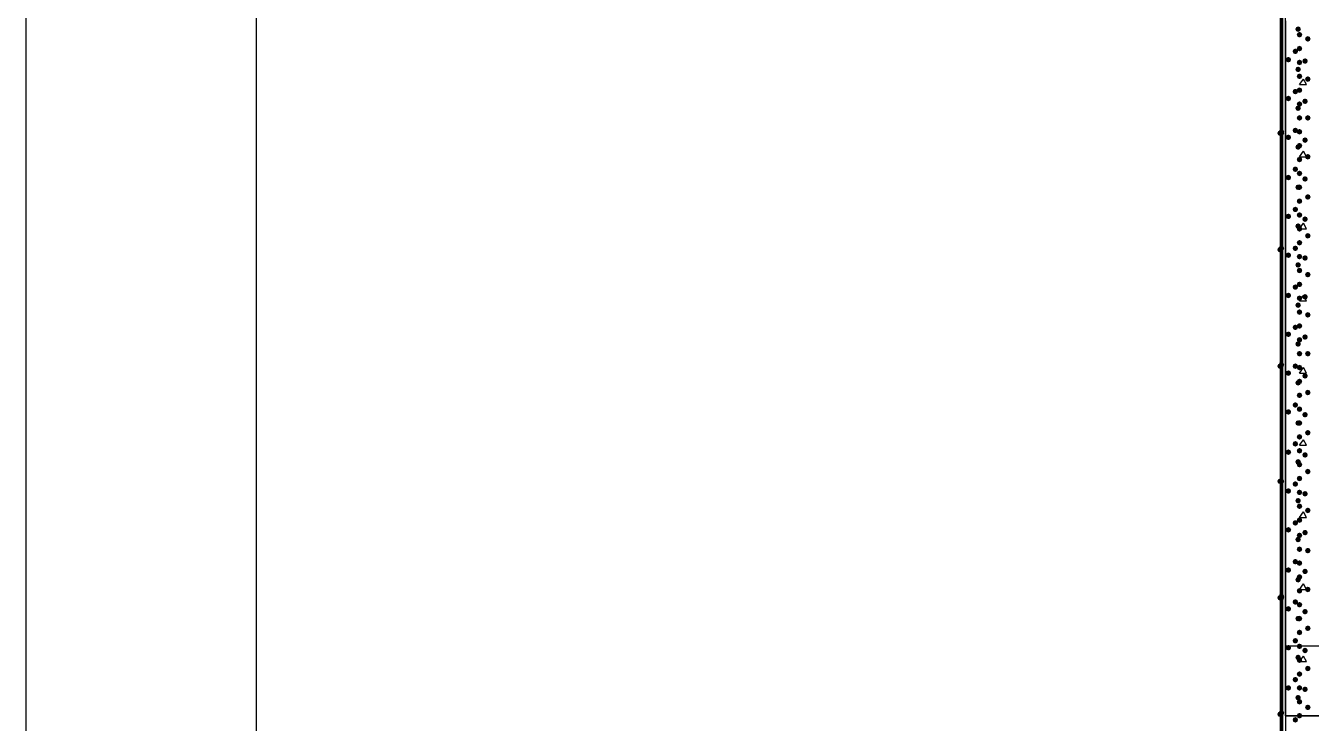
# Model space of a CAD drawing. Header units: millimetres. Extents: x 0 to 420, y 0 to 297.
# Drawn here: x 0.21 to 39.43, y 126.68 to 147.98 of the extents above; entities that cross this region are included whole.
import ezdxf

# ---------------------------------------------------------------- set-up
doc = ezdxf.new("R2010")
doc.units = ezdxf.units.MM
doc.layers.get('0').update_dxf_attribs({"linetype": 'CONTINUOUS'})

msp = doc.modelspace()

# ---------------------------------------------------------------- hatches: boundary and pattern name
at = {"true_color": 0x000007}
h = msp.add_hatch(color=0, dxfattribs=at)
h.paths.add_polyline_path([(38.565667, 228.049667), (38.523333, 228.049667), (38.565667, 84.455)], flags=0)
h.paths.add_polyline_path([(38.523333, 228.049667), (38.565667, 84.455), (38.523333, 84.455)], flags=0)
at = {"true_color": 0x000008}
for points in [[(39.116, 147.870333), (39.091129, 147.810537), (39.031333, 147.785667), (38.971537, 147.810537), (38.946667, 147.870333), (38.971537, 147.930129), (39.031333, 147.955), (39.091129, 147.930129)], [(39.158333, 147.701), (39.133463, 147.641204), (39.073667, 147.616333), (39.013871, 147.641204), (38.989, 147.701), (39.013871, 147.760796), (39.073667, 147.785667), (39.133462, 147.760796)], [(39.412333, 147.574), (39.387463, 147.514204), (39.327667, 147.489333), (39.267871, 147.514204), (39.243, 147.574), (39.267871, 147.633796), (39.327667, 147.658667), (39.387462, 147.633796)], [(39.031333, 147.193), (39.006462, 147.133204), (38.946667, 147.108333), (38.886871, 147.133204), (38.862, 147.193), (38.886871, 147.252796), (38.946667, 147.277667), (39.006462, 147.252796)], [(39.158333, 147.277667), (39.133463, 147.217871), (39.073667, 147.193), (39.013871, 147.217871), (38.989, 147.277667), (39.013871, 147.337462), (39.073667, 147.362333), (39.133462, 147.337463)], [(38.819667, 146.939), (38.794796, 146.879204), (38.735, 146.854333), (38.675204, 146.879204), (38.650333, 146.939), (38.675204, 146.998796), (38.735, 147.023667), (38.794796, 146.998796)], [(39.116, 146.642667), (39.091129, 146.582871), (39.031333, 146.558), (38.971537, 146.582871), (38.946667, 146.642667), (38.971537, 146.702462), (39.031333, 146.727333), (39.091129, 146.702463)], [(39.158333, 146.854333), (39.133463, 146.794537), (39.073667, 146.769667), (39.013871, 146.794537), (38.989, 146.854333), (39.013871, 146.914129), (39.073667, 146.939), (39.133462, 146.914129)], [(39.327667, 146.896667), (39.302796, 146.836871), (39.243, 146.812), (39.183204, 146.836871), (39.158333, 146.896667), (39.183204, 146.956462), (39.243, 146.981333), (39.302796, 146.956463)], [(39.158333, 146.431), (39.133463, 146.371204), (39.073667, 146.346333), (39.013871, 146.371204), (38.989, 146.431), (39.013871, 146.490796), (39.073667, 146.515667), (39.133462, 146.490796)], [(39.412333, 146.346333), (39.387463, 146.286537), (39.327667, 146.261667), (39.267871, 146.286537), (39.243, 146.346333), (39.267871, 146.406129), (39.327667, 146.431), (39.387462, 146.406129)], [(39.031333, 145.965333), (39.006462, 145.905537), (38.946667, 145.880667), (38.886871, 145.905537), (38.862, 145.965333), (38.886871, 146.025129), (38.946667, 146.05), (39.006462, 146.025129)], [(39.158333, 146.007667), (39.133463, 145.947871), (39.073667, 145.923), (39.013871, 145.947871), (38.989, 146.007667), (39.013871, 146.067462), (39.073667, 146.092333), (39.133462, 146.067463)], [(38.819667, 145.753667), (38.794796, 145.693871), (38.735, 145.669), (38.675204, 145.693871), (38.650333, 145.753667), (38.675204, 145.813462), (38.735, 145.838333), (38.794796, 145.813463)], [(39.116, 145.457333), (39.091129, 145.397537), (39.031333, 145.372667), (38.971537, 145.397537), (38.946667, 145.457333), (38.971537, 145.517129), (39.031333, 145.542), (39.091129, 145.517129)], [(39.158333, 145.584333), (39.133463, 145.524537), (39.073667, 145.499667), (39.013871, 145.524537), (38.989, 145.584333), (39.013871, 145.644129), (39.073667, 145.669), (39.133462, 145.644129)], [(39.327667, 145.669), (39.302796, 145.609204), (39.243, 145.584333), (39.183204, 145.609204), (39.158333, 145.669), (39.183204, 145.728796), (39.243, 145.753667), (39.302796, 145.728796)], [(39.158333, 145.161), (39.133463, 145.101204), (39.073667, 145.076333), (39.013871, 145.101204), (38.989, 145.161), (39.013871, 145.220796), (39.073667, 145.245667), (39.133462, 145.220796)], [(39.412333, 145.161), (39.387463, 145.101204), (39.327667, 145.076333), (39.267871, 145.101204), (39.243, 145.161), (39.267871, 145.220796), (39.327667, 145.245667), (39.387462, 145.220796)], [(39.031333, 144.78), (39.006462, 144.720204), (38.946667, 144.695333), (38.886871, 144.720204), (38.862, 144.78), (38.886871, 144.839796), (38.946667, 144.864667), (39.006462, 144.839796)], [(39.158333, 144.737667), (39.133463, 144.677871), (39.073667, 144.653), (39.013871, 144.677871), (38.989, 144.737667), (39.013871, 144.797462), (39.073667, 144.822333), (39.133462, 144.797463)], [(38.819667, 144.568333), (38.794796, 144.508537), (38.735, 144.483667), (38.675204, 144.508537), (38.650333, 144.568333), (38.675204, 144.628129), (38.735, 144.653), (38.794796, 144.628129)], [(39.116, 144.272), (39.091129, 144.212204), (39.031333, 144.187333), (38.971537, 144.212204), (38.946667, 144.272), (38.971537, 144.331796), (39.031333, 144.356667), (39.091129, 144.331796)], [(39.158333, 144.314333), (39.133463, 144.254537), (39.073667, 144.229667), (39.013871, 144.254537), (38.989, 144.314333), (39.013871, 144.374129), (39.073667, 144.399), (39.133462, 144.374129)], [(39.327667, 144.483667), (39.302796, 144.423871), (39.243, 144.399), (39.183204, 144.423871), (39.158333, 144.483667), (39.183204, 144.543462), (39.243, 144.568333), (39.302796, 144.543463)], [(39.158333, 143.891), (39.133463, 143.831204), (39.073667, 143.806333), (39.013871, 143.831204), (38.989, 143.891), (39.013871, 143.950796), (39.073667, 143.975667), (39.133462, 143.950796)], [(39.412333, 143.975667), (39.387463, 143.915871), (39.327667, 143.891), (39.267871, 143.915871), (39.243, 143.975667), (39.267871, 144.035462), (39.327667, 144.060333), (39.387462, 144.035463)], [(39.031333, 143.594667), (39.006462, 143.534871), (38.946667, 143.51), (38.886871, 143.534871), (38.862, 143.594667), (38.886871, 143.654462), (38.946667, 143.679333), (39.006462, 143.654463)], [(39.158333, 143.467667), (39.133463, 143.407871), (39.073667, 143.383), (39.013871, 143.407871), (38.989, 143.467667), (39.013871, 143.527462), (39.073667, 143.552333), (39.133462, 143.527463)], [(38.819667, 143.340667), (38.794796, 143.280871), (38.735, 143.256), (38.675204, 143.280871), (38.650333, 143.340667), (38.675204, 143.400462), (38.735, 143.425333), (38.794796, 143.400463)], [(39.327667, 143.298333), (39.302796, 143.238537), (39.243, 143.213667), (39.183204, 143.238537), (39.158333, 143.298333), (39.183204, 143.358129), (39.243, 143.383), (39.302796, 143.358129)], [(39.116, 143.044333), (39.091129, 142.984537), (39.031333, 142.959667), (38.971537, 142.984537), (38.946667, 143.044333), (38.971537, 143.104129), (39.031333, 143.129), (39.091129, 143.104129)], [(39.158333, 143.044333), (39.133463, 142.984537), (39.073667, 142.959667), (39.013871, 142.984537), (38.989, 143.044333), (39.013871, 143.104129), (39.073667, 143.129), (39.133462, 143.104129)], [(39.412333, 142.748), (39.387463, 142.688204), (39.327667, 142.663333), (39.267871, 142.688204), (39.243, 142.748), (39.267871, 142.807796), (39.327667, 142.832667), (39.387462, 142.807796)], [(39.031333, 142.367), (39.006462, 142.307204), (38.946667, 142.282333), (38.886871, 142.307204), (38.862, 142.367), (38.886871, 142.426796), (38.946667, 142.451667), (39.006462, 142.426796)], [(39.158333, 142.621), (39.133463, 142.561204), (39.073667, 142.536333), (39.013871, 142.561204), (38.989, 142.621), (39.013871, 142.680796), (39.073667, 142.705667), (39.133462, 142.680796)], [(38.819667, 142.155333), (38.794796, 142.095537), (38.735, 142.070667), (38.675204, 142.095537), (38.650333, 142.155333), (38.675204, 142.215129), (38.735, 142.24), (38.794796, 142.215129)], [(39.158333, 142.197667), (39.133463, 142.137871), (39.073667, 142.113), (39.013871, 142.137871), (38.989, 142.197667), (39.013871, 142.257462), (39.073667, 142.282333), (39.133462, 142.257463)], [(39.327667, 142.070667), (39.302796, 142.010871), (39.243, 141.986), (39.183204, 142.010871), (39.158333, 142.070667), (39.183204, 142.130462), (39.243, 142.155333), (39.302796, 142.130463)], [(39.116, 141.859), (39.091129, 141.799204), (39.031333, 141.774333), (38.971537, 141.799204), (38.946667, 141.859), (38.971537, 141.918796), (39.031333, 141.943667), (39.091129, 141.918796)], [(39.158333, 141.774333), (39.133463, 141.714537), (39.073667, 141.689667), (39.013871, 141.714537), (38.989, 141.774333), (39.013871, 141.834129), (39.073667, 141.859), (39.133462, 141.834129)], [(39.412333, 141.562667), (39.387463, 141.502871), (39.327667, 141.478), (39.267871, 141.502871), (39.243, 141.562667), (39.267871, 141.622462), (39.327667, 141.647333), (39.387462, 141.622463)], [(39.031333, 141.181667), (39.006462, 141.121871), (38.946667, 141.097), (38.886871, 141.121871), (38.862, 141.181667), (38.886871, 141.241462), (38.946667, 141.266333), (39.006462, 141.241463)], [(39.158333, 141.351), (39.133463, 141.291204), (39.073667, 141.266333), (39.013871, 141.291204), (38.989, 141.351), (39.013871, 141.410796), (39.073667, 141.435667), (39.133462, 141.410796)], [(38.819667, 140.97), (38.794796, 140.910204), (38.735, 140.885333), (38.675204, 140.910204), (38.650333, 140.97), (38.675204, 141.029796), (38.735, 141.054667), (38.794796, 141.029796)], [(39.158333, 140.927667), (39.133463, 140.867871), (39.073667, 140.843), (39.013871, 140.867871), (38.989, 140.927667), (39.013871, 140.987462), (39.073667, 141.012333), (39.133462, 140.987463)], [(39.327667, 140.885333), (39.302796, 140.825537), (39.243, 140.800667), (39.183204, 140.825537), (39.158333, 140.885333), (39.183204, 140.945129), (39.243, 140.97), (39.302796, 140.945129)], [(39.116, 140.673667), (39.091129, 140.613871), (39.031333, 140.589), (38.971537, 140.613871), (38.946667, 140.673667), (38.971537, 140.733462), (39.031333, 140.758333), (39.091129, 140.733463)], [(39.158333, 140.504333), (39.133463, 140.444537), (39.073667, 140.419667), (39.013871, 140.444537), (38.989, 140.504333), (39.013871, 140.564129), (39.073667, 140.589), (39.133462, 140.564129)], [(39.412333, 140.377333), (39.387463, 140.317537), (39.327667, 140.292667), (39.267871, 140.317537), (39.243, 140.377333), (39.267871, 140.437129), (39.327667, 140.462), (39.387462, 140.437129)], [(39.031333, 139.996333), (39.006462, 139.936537), (38.946667, 139.911667), (38.886871, 139.936537), (38.862, 139.996333), (38.886871, 140.056129), (38.946667, 140.081), (39.006462, 140.056129)], [(39.158333, 140.081), (39.133463, 140.021204), (39.073667, 139.996333), (39.013871, 140.021204), (38.989, 140.081), (39.013871, 140.140796), (39.073667, 140.165667), (39.133462, 140.140796)], [(38.819667, 139.742333), (38.794796, 139.682537), (38.735, 139.657667), (38.675204, 139.682537), (38.650333, 139.742333), (38.675204, 139.802129), (38.735, 139.827), (38.794796, 139.802129)], [(39.158333, 139.657667), (39.133463, 139.597871), (39.073667, 139.573), (39.013871, 139.597871), (38.989, 139.657667), (39.013871, 139.717462), (39.073667, 139.742333), (39.133462, 139.717463)], [(39.327667, 139.7), (39.302796, 139.640204), (39.243, 139.615333), (39.183204, 139.640204), (39.158333, 139.7), (39.183204, 139.759796), (39.243, 139.784667), (39.302796, 139.759796)], [(39.116, 139.446), (39.091129, 139.386204), (39.031333, 139.361333), (38.971537, 139.386204), (38.946667, 139.446), (38.971537, 139.505796), (39.031333, 139.530667), (39.091129, 139.505796)], [(39.158333, 139.234333), (39.133463, 139.174537), (39.073667, 139.149667), (39.013871, 139.174537), (38.989, 139.234333), (39.013871, 139.294129), (39.073667, 139.319), (39.133462, 139.294129)], [(39.031333, 138.768667), (39.006462, 138.708871), (38.946667, 138.684), (38.886871, 138.708871), (38.862, 138.768667), (38.886871, 138.828462), (38.946667, 138.853333), (39.006462, 138.828463)], [(39.158333, 138.811), (39.133463, 138.751204), (39.073667, 138.726333), (39.013871, 138.751204), (38.989, 138.811), (39.013871, 138.870796), (39.073667, 138.895667), (39.133462, 138.870796)], [(39.412333, 139.149667), (39.387463, 139.089871), (39.327667, 139.065), (39.267871, 139.089871), (39.243, 139.149667), (39.267871, 139.209462), (39.327667, 139.234333), (39.387462, 139.209463)], [(38.819667, 138.557), (38.794796, 138.497204), (38.735, 138.472333), (38.675204, 138.497204), (38.650333, 138.557), (38.675204, 138.616796), (38.735, 138.641667), (38.794796, 138.616796)], [(39.158333, 138.387667), (39.133463, 138.327871), (39.073667, 138.303), (39.013871, 138.327871), (38.989, 138.387667), (39.013871, 138.447462), (39.073667, 138.472333), (39.133462, 138.447463)], [(39.327667, 138.472333), (39.302796, 138.412537), (39.243, 138.387667), (39.183204, 138.412537), (39.158333, 138.472333), (39.183204, 138.532129), (39.243, 138.557), (39.302796, 138.532129)], [(39.116, 138.260667), (39.091129, 138.200871), (39.031333, 138.176), (38.971537, 138.200871), (38.946667, 138.260667), (38.971537, 138.320462), (39.031333, 138.345333), (39.091129, 138.320463)], [(39.158333, 137.964333), (39.133463, 137.904537), (39.073667, 137.879667), (39.013871, 137.904537), (38.989, 137.964333), (39.013871, 138.024129), (39.073667, 138.049), (39.133462, 138.024129)], [(39.412333, 137.964333), (39.387463, 137.904537), (39.327667, 137.879667), (39.267871, 137.904537), (39.243, 137.964333), (39.267871, 138.024129), (39.327667, 138.049), (39.387462, 138.024129)], [(38.819667, 137.371667), (38.794796, 137.311871), (38.735, 137.287), (38.675204, 137.311871), (38.650333, 137.371667), (38.675204, 137.431462), (38.735, 137.456333), (38.794796, 137.431463)], [(39.031333, 137.583333), (39.006462, 137.523537), (38.946667, 137.498667), (38.886871, 137.523537), (38.862, 137.583333), (38.886871, 137.643129), (38.946667, 137.668), (39.006462, 137.643129)], [(39.158333, 137.541), (39.133463, 137.481204), (39.073667, 137.456333), (39.013871, 137.481204), (38.989, 137.541), (39.013871, 137.600796), (39.073667, 137.625667), (39.133462, 137.600796)], [(39.327667, 137.287), (39.302796, 137.227204), (39.243, 137.202333), (39.183204, 137.227204), (39.158333, 137.287), (39.183204, 137.346796), (39.243, 137.371667), (39.302796, 137.346796)], [(39.116, 137.075333), (39.091129, 137.015537), (39.031333, 136.990667), (38.971537, 137.015537), (38.946667, 137.075333), (38.971537, 137.135129), (39.031333, 137.16), (39.091129, 137.135129)], [(39.158333, 137.117667), (39.133463, 137.057871), (39.073667, 137.033), (39.013871, 137.057871), (38.989, 137.117667), (39.013871, 137.177462), (39.073667, 137.202333), (39.133462, 137.177463)], [(39.158333, 136.694333), (39.133463, 136.634537), (39.073667, 136.609667), (39.013871, 136.634537), (38.989, 136.694333), (39.013871, 136.754129), (39.073667, 136.779), (39.133462, 136.754129)], [(39.412333, 136.779), (39.387463, 136.719204), (39.327667, 136.694333), (39.267871, 136.719204), (39.243, 136.779), (39.267871, 136.838796), (39.327667, 136.863667), (39.387462, 136.838796)], [(38.819667, 136.186333), (38.794796, 136.126537), (38.735, 136.101667), (38.675204, 136.126537), (38.650333, 136.186333), (38.675204, 136.246129), (38.735, 136.271), (38.794796, 136.246129)], [(39.031333, 136.398), (39.006462, 136.338204), (38.946667, 136.313333), (38.886871, 136.338204), (38.862, 136.398), (38.886871, 136.457796), (38.946667, 136.482667), (39.006462, 136.457796)], [(39.158333, 136.271), (39.133463, 136.211204), (39.073667, 136.186333), (39.013871, 136.211204), (38.989, 136.271), (39.013871, 136.330796), (39.073667, 136.355667), (39.133462, 136.330796)], [(39.327667, 136.101667), (39.302796, 136.041871), (39.243, 136.017), (39.183204, 136.041871), (39.158333, 136.101667), (39.183204, 136.161462), (39.243, 136.186333), (39.302796, 136.161463)], [(39.116, 135.847667), (39.091129, 135.787871), (39.031333, 135.763), (38.971537, 135.787871), (38.946667, 135.847667), (38.971537, 135.907462), (39.031333, 135.932333), (39.091129, 135.907463)], [(39.158333, 135.847667), (39.133463, 135.787871), (39.073667, 135.763), (39.013871, 135.787871), (38.989, 135.847667), (39.013871, 135.907462), (39.073667, 135.932333), (39.133462, 135.907463)], [(39.158333, 135.424333), (39.133463, 135.364537), (39.073667, 135.339667), (39.013871, 135.364537), (38.989, 135.424333), (39.013871, 135.484129), (39.073667, 135.509), (39.133462, 135.484129)], [(39.412333, 135.551333), (39.387463, 135.491537), (39.327667, 135.466667), (39.267871, 135.491537), (39.243, 135.551333), (39.267871, 135.611129), (39.327667, 135.636), (39.387462, 135.611129)], [(38.819667, 134.958667), (38.794796, 134.898871), (38.735, 134.874), (38.675204, 134.898871), (38.650333, 134.958667), (38.675204, 135.018462), (38.735, 135.043333), (38.794796, 135.018463)], [(39.031333, 135.212667), (39.006462, 135.152871), (38.946667, 135.128), (38.886871, 135.152871), (38.862, 135.212667), (38.886871, 135.272462), (38.946667, 135.297333), (39.006462, 135.272463)], [(39.158333, 135.001), (39.133463, 134.941204), (39.073667, 134.916333), (39.013871, 134.941204), (38.989, 135.001), (39.013871, 135.060796), (39.073667, 135.085667), (39.133462, 135.060796)], [(39.327667, 134.874), (39.302796, 134.814204), (39.243, 134.789333), (39.183204, 134.814204), (39.158333, 134.874), (39.183204, 134.933796), (39.243, 134.958667), (39.302796, 134.933796)], [(39.116, 134.662333), (39.091129, 134.602537), (39.031333, 134.577667), (38.971537, 134.602537), (38.946667, 134.662333), (38.971537, 134.722129), (39.031333, 134.747), (39.091129, 134.722129)], [(39.158333, 134.577667), (39.133463, 134.517871), (39.073667, 134.493), (39.013871, 134.517871), (38.989, 134.577667), (39.013871, 134.637462), (39.073667, 134.662333), (39.133462, 134.637463)], [(39.158333, 134.154333), (39.133463, 134.094537), (39.073667, 134.069667), (39.013871, 134.094537), (38.989, 134.154333), (39.013871, 134.214129), (39.073667, 134.239), (39.133462, 134.214129)], [(39.412333, 134.366), (39.387463, 134.306204), (39.327667, 134.281333), (39.267871, 134.306204), (39.243, 134.366), (39.267871, 134.425796), (39.327667, 134.450667), (39.387462, 134.425796)], [(38.819667, 133.773333), (38.794796, 133.713538), (38.735, 133.688667), (38.675204, 133.713538), (38.650333, 133.773333), (38.675204, 133.833129), (38.735, 133.858), (38.794796, 133.833129)], [(39.031333, 133.985), (39.006462, 133.925204), (38.946667, 133.900333), (38.886871, 133.925204), (38.862, 133.985), (38.886871, 134.044796), (38.946667, 134.069667), (39.006462, 134.044796)], [(39.158333, 133.731), (39.133463, 133.671204), (39.073667, 133.646333), (39.013871, 133.671204), (38.989, 133.731), (39.013871, 133.790796), (39.073667, 133.815667), (39.133462, 133.790796)], [(39.327667, 133.688667), (39.302796, 133.628871), (39.243, 133.604), (39.183204, 133.628871), (39.158333, 133.688667), (39.183204, 133.748462), (39.243, 133.773333), (39.302796, 133.748463)], [(39.116, 133.477), (39.091129, 133.417204), (39.031333, 133.392333), (38.971537, 133.417204), (38.946667, 133.477), (38.971537, 133.536796), (39.031333, 133.561667), (39.091129, 133.536796)], [(39.158333, 133.307667), (39.133463, 133.247871), (39.073667, 133.223), (39.013871, 133.247871), (38.989, 133.307667), (39.013871, 133.367462), (39.073667, 133.392333), (39.133462, 133.367463)], [(39.158333, 132.884333), (39.133463, 132.824537), (39.073667, 132.799667), (39.013871, 132.824537), (38.989, 132.884333), (39.013871, 132.944129), (39.073667, 132.969), (39.133462, 132.944129)], [(39.412333, 133.180667), (39.387463, 133.120871), (39.327667, 133.096), (39.267871, 133.120871), (39.243, 133.180667), (39.267871, 133.240462), (39.327667, 133.265333), (39.387462, 133.240463)], [(38.819667, 132.588), (38.794796, 132.528204), (38.735, 132.503333), (38.675204, 132.528204), (38.650333, 132.588), (38.675204, 132.647796), (38.735, 132.672667), (38.794796, 132.647796)], [(39.031333, 132.799667), (39.006462, 132.739871), (38.946667, 132.715), (38.886871, 132.739871), (38.862, 132.799667), (38.886871, 132.859462), (38.946667, 132.884333), (39.006462, 132.859463)], [(39.327667, 132.503333), (39.302796, 132.443537), (39.243, 132.418667), (39.183204, 132.443537), (39.158333, 132.503333), (39.183204, 132.563129), (39.243, 132.588), (39.302796, 132.563129)], [(39.116, 132.291667), (39.091129, 132.231871), (39.031333, 132.207), (38.971537, 132.231871), (38.946667, 132.291667), (38.971537, 132.351462), (39.031333, 132.376333), (39.091129, 132.351463)], [(39.158333, 132.418667), (39.133463, 132.358871), (39.073667, 132.334), (39.013871, 132.358871), (38.989, 132.418667), (39.013871, 132.478462), (39.073667, 132.503333), (39.133462, 132.478463)], [(39.158333, 131.995333), (39.133463, 131.935538), (39.073667, 131.910667), (39.013871, 131.935538), (38.989, 131.995333), (39.013871, 132.055129), (39.073667, 132.08), (39.133462, 132.055129)], [(39.412333, 131.953), (39.387463, 131.893204), (39.327667, 131.868333), (39.267871, 131.893204), (39.243, 131.953), (39.267871, 132.012796), (39.327667, 132.037667), (39.387462, 132.012796)], [(38.819667, 131.360333), (38.794796, 131.300538), (38.735, 131.275667), (38.675204, 131.300538), (38.650333, 131.360333), (38.675204, 131.420129), (38.735, 131.445), (38.794796, 131.420129)], [(39.031333, 131.614333), (39.006462, 131.554537), (38.946667, 131.529667), (38.886871, 131.554537), (38.862, 131.614333), (38.886871, 131.674129), (38.946667, 131.699), (39.006462, 131.674129)], [(39.158333, 131.572), (39.133463, 131.512204), (39.073667, 131.487333), (39.013871, 131.512204), (38.989, 131.572), (39.013871, 131.631796), (39.073667, 131.656667), (39.133462, 131.631796)], [(39.327667, 131.318), (39.302796, 131.258204), (39.243, 131.233333), (39.183204, 131.258204), (39.158333, 131.318), (39.183204, 131.377796), (39.243, 131.402667), (39.302796, 131.377796)], [(39.116, 131.064), (39.091129, 131.004204), (39.031333, 130.979333), (38.971537, 131.004204), (38.946667, 131.064), (38.971537, 131.123796), (39.031333, 131.148667), (39.091129, 131.123796)], [(39.158333, 131.148667), (39.133463, 131.088871), (39.073667, 131.064), (39.013871, 131.088871), (38.989, 131.148667), (39.013871, 131.208462), (39.073667, 131.233333), (39.133462, 131.208463)], [(39.158333, 130.725333), (39.133463, 130.665538), (39.073667, 130.640667), (39.013871, 130.665538), (38.989, 130.725333), (39.013871, 130.785129), (39.073667, 130.81), (39.133462, 130.785129)], [(39.412333, 130.767667), (39.387463, 130.707871), (39.327667, 130.683), (39.267871, 130.707871), (39.243, 130.767667), (39.267871, 130.827462), (39.327667, 130.852333), (39.387462, 130.827463)], [(38.819667, 130.175), (38.794796, 130.115204), (38.735, 130.090333), (38.675204, 130.115204), (38.650333, 130.175), (38.675204, 130.234796), (38.735, 130.259667), (38.794796, 130.234796)], [(39.031333, 130.386667), (39.006462, 130.326871), (38.946667, 130.302), (38.886871, 130.326871), (38.862, 130.386667), (38.886871, 130.446462), (38.946667, 130.471333), (39.006462, 130.446463)], [(39.158333, 130.302), (39.133463, 130.242204), (39.073667, 130.217333), (39.013871, 130.242204), (38.989, 130.302), (39.013871, 130.361796), (39.073667, 130.386667), (39.133462, 130.361796)], [(39.116, 129.878667), (39.091129, 129.818871), (39.031333, 129.794), (38.971537, 129.818871), (38.946667, 129.878667), (38.971537, 129.938462), (39.031333, 129.963333), (39.091129, 129.938463)], [(39.158333, 129.878667), (39.133463, 129.818871), (39.073667, 129.794), (39.013871, 129.818871), (38.989, 129.878667), (39.013871, 129.938462), (39.073667, 129.963333), (39.133462, 129.938463)], [(39.327667, 130.090333), (39.302796, 130.030538), (39.243, 130.005667), (39.183204, 130.030538), (39.158333, 130.090333), (39.183204, 130.150129), (39.243, 130.175), (39.302796, 130.150129)], [(39.158333, 129.455333), (39.133463, 129.395537), (39.073667, 129.370667), (39.013871, 129.395537), (38.989, 129.455333), (39.013871, 129.515129), (39.073667, 129.54), (39.133462, 129.515129)], [(39.412333, 129.582333), (39.387463, 129.522538), (39.327667, 129.497667), (39.267871, 129.522538), (39.243, 129.582333), (39.267871, 129.642129), (39.327667, 129.667), (39.387462, 129.642129)], [(39.031333, 129.201333), (39.006462, 129.141537), (38.946667, 129.116667), (38.886871, 129.141537), (38.862, 129.201333), (38.886871, 129.261129), (38.946667, 129.286), (39.006462, 129.261129)], [(39.158333, 129.032), (39.133463, 128.972204), (39.073667, 128.947333), (39.013871, 128.972204), (38.989, 129.032), (39.013871, 129.091796), (39.073667, 129.116667), (39.133462, 129.091796)], [(39.031333, 126.788333), (39.006462, 126.728537), (38.946667, 126.703667), (38.886871, 126.728537), (38.862, 126.788333), (38.886871, 126.848129), (38.946667, 126.873), (39.006462, 126.848129)]]:
    msp.add_hatch(color=0, dxfattribs=at).paths.add_polyline_path(points, flags=0)
at = {"true_color": 0x0000fe}
for points in [[(38.565667, 144.695333), (38.540796, 144.635537), (38.481, 144.610667), (38.421204, 144.635537), (38.396333, 144.695333), (38.421204, 144.755129), (38.481, 144.78), (38.540796, 144.755129)], [(38.608, 144.737667), (38.583129, 144.677871), (38.523333, 144.653), (38.463538, 144.677871), (38.438667, 144.737667), (38.463537, 144.797462), (38.523333, 144.822333), (38.583129, 144.797463)], [(38.608, 144.737667), (38.583129, 144.677871), (38.523333, 144.653), (38.463538, 144.677871), (38.438667, 144.737667), (38.463537, 144.797462), (38.523333, 144.822333), (38.583129, 144.797463)], [(38.608, 144.695333), (38.583129, 144.635537), (38.523333, 144.610667), (38.463538, 144.635537), (38.438667, 144.695333), (38.463537, 144.755129), (38.523333, 144.78), (38.583129, 144.755129)], [(38.565667, 141.139333), (38.540796, 141.079537), (38.481, 141.054667), (38.421204, 141.079537), (38.396333, 141.139333), (38.421204, 141.199129), (38.481, 141.224), (38.540796, 141.199129)], [(38.608, 141.181667), (38.583129, 141.121871), (38.523333, 141.097), (38.463538, 141.121871), (38.438667, 141.181667), (38.463537, 141.241462), (38.523333, 141.266333), (38.583129, 141.241463)], [(38.608, 141.181667), (38.583129, 141.121871), (38.523333, 141.097), (38.463538, 141.121871), (38.438667, 141.181667), (38.463537, 141.241462), (38.523333, 141.266333), (38.583129, 141.241463)], [(38.608, 141.181667), (38.583129, 141.121871), (38.523333, 141.097), (38.463538, 141.121871), (38.438667, 141.181667), (38.463537, 141.241462), (38.523333, 141.266333), (38.583129, 141.241463)], [(38.608, 137.625667), (38.583129, 137.565871), (38.523333, 137.541), (38.463538, 137.565871), (38.438667, 137.625667), (38.463537, 137.685462), (38.523333, 137.710333), (38.583129, 137.685463)], [(38.608, 137.625667), (38.583129, 137.565871), (38.523333, 137.541), (38.463538, 137.565871), (38.438667, 137.625667), (38.463537, 137.685462), (38.523333, 137.710333), (38.583129, 137.685463)], [(38.608, 137.625667), (38.583129, 137.565871), (38.523333, 137.541), (38.463538, 137.565871), (38.438667, 137.625667), (38.463537, 137.685462), (38.523333, 137.710333), (38.583129, 137.685463)], [(38.565667, 137.583333), (38.540796, 137.523537), (38.481, 137.498667), (38.421204, 137.523537), (38.396333, 137.583333), (38.421204, 137.643129), (38.481, 137.668), (38.540796, 137.643129)], [(38.565667, 134.069667), (38.540796, 134.009871), (38.481, 133.985), (38.421204, 134.009871), (38.396333, 134.069667), (38.421204, 134.129462), (38.481, 134.154333), (38.540796, 134.129463)], [(38.608, 134.069667), (38.583129, 134.009871), (38.523333, 133.985), (38.463538, 134.009871), (38.438667, 134.069667), (38.463537, 134.129462), (38.523333, 134.154333), (38.583129, 134.129463)], [(38.608, 134.069667), (38.583129, 134.009871), (38.523333, 133.985), (38.463538, 134.009871), (38.438667, 134.069667), (38.463537, 134.129462), (38.523333, 134.154333), (38.583129, 134.129463)], [(38.608, 134.069667), (38.583129, 134.009871), (38.523333, 133.985), (38.463538, 134.009871), (38.438667, 134.069667), (38.463537, 134.129462), (38.523333, 134.154333), (38.583129, 134.129463)], [(38.608, 130.556), (38.583129, 130.496204), (38.523333, 130.471333), (38.463538, 130.496204), (38.438667, 130.556), (38.463537, 130.615796), (38.523333, 130.640667), (38.583129, 130.615796)], [(38.608, 130.556), (38.583129, 130.496204), (38.523333, 130.471333), (38.463538, 130.496204), (38.438667, 130.556), (38.463537, 130.615796), (38.523333, 130.640667), (38.583129, 130.615796)], [(38.565667, 130.513667), (38.540796, 130.453871), (38.481, 130.429), (38.421204, 130.453871), (38.396333, 130.513667), (38.421204, 130.573462), (38.481, 130.598333), (38.540796, 130.573463)], [(38.608, 130.513667), (38.583129, 130.453871), (38.523333, 130.429), (38.463538, 130.453871), (38.438667, 130.513667), (38.463537, 130.573462), (38.523333, 130.598333), (38.583129, 130.573463)], [(38.608, 127), (38.583129, 126.940204), (38.523333, 126.915333), (38.463538, 126.940204), (38.438667, 127), (38.463537, 127.059796), (38.523333, 127.084667), (38.583129, 127.059796)], [(38.608, 127), (38.583129, 126.940204), (38.523333, 126.915333), (38.463538, 126.940204), (38.438667, 127), (38.463537, 127.059796), (38.523333, 127.084667), (38.583129, 127.059796)], [(38.608, 127), (38.583129, 126.940204), (38.523333, 126.915333), (38.463538, 126.940204), (38.438667, 127), (38.463537, 127.059796), (38.523333, 127.084667), (38.583129, 127.059796)], [(38.565667, 126.957667), (38.540796, 126.897871), (38.481, 126.873), (38.421204, 126.897871), (38.396333, 126.957667), (38.421204, 127.017462), (38.481, 127.042333), (38.540796, 127.017463)]]:
    msp.add_hatch(color=0, dxfattribs=at).paths.add_polyline_path(points, flags=0)
at = {"true_color": 0x000007}
for points in [[(38.819667, 128.989667), (38.794796, 128.929871), (38.735, 128.905), (38.675204, 128.929871), (38.650333, 128.989667), (38.675204, 129.049462), (38.735, 129.074333), (38.794796, 129.049463)], [(39.116, 128.693333), (39.091129, 128.633537), (39.031333, 128.608667), (38.971537, 128.633537), (38.946667, 128.693333), (38.971537, 128.753129), (39.031333, 128.778), (39.091129, 128.753129)], [(39.158333, 128.608667), (39.133463, 128.548871), (39.073667, 128.524), (39.013871, 128.548871), (38.989, 128.608667), (39.013871, 128.668462), (39.073667, 128.693333), (39.133462, 128.668463)], [(39.327667, 128.905), (39.302796, 128.845204), (39.243, 128.820333), (39.183204, 128.845204), (39.158333, 128.905), (39.183204, 128.964796), (39.243, 128.989667), (39.302796, 128.964796)], [(39.158333, 128.185333), (39.133463, 128.125538), (39.073667, 128.100667), (39.013871, 128.125538), (38.989, 128.185333), (39.013871, 128.245129), (39.073667, 128.27), (39.133462, 128.245129)], [(39.412333, 128.354667), (39.387463, 128.294871), (39.327667, 128.27), (39.267871, 128.294871), (39.243, 128.354667), (39.267871, 128.414462), (39.327667, 128.439333), (39.387462, 128.414463)], [(39.031333, 128.016), (39.006462, 127.956204), (38.946667, 127.931333), (38.886871, 127.956204), (38.862, 128.016), (38.886871, 128.075796), (38.946667, 128.100667), (39.006462, 128.075796)], [(38.819667, 127.762), (38.794796, 127.702204), (38.735, 127.677333), (38.675204, 127.702204), (38.650333, 127.762), (38.675204, 127.821796), (38.735, 127.846667), (38.794796, 127.821796)], [(39.116, 127.465667), (39.091129, 127.405871), (39.031333, 127.381), (38.971537, 127.405871), (38.946667, 127.465667), (38.971537, 127.525462), (39.031333, 127.550333), (39.091129, 127.525463)], [(39.158333, 127.762), (39.133463, 127.702204), (39.073667, 127.677333), (39.013871, 127.702204), (38.989, 127.762), (39.013871, 127.821796), (39.073667, 127.846667), (39.133462, 127.821796)], [(39.327667, 127.719667), (39.302796, 127.659871), (39.243, 127.635), (39.183204, 127.659871), (39.158333, 127.719667), (39.183204, 127.779462), (39.243, 127.804333), (39.302796, 127.779463)], [(39.158333, 127.338667), (39.133463, 127.278871), (39.073667, 127.254), (39.013871, 127.278871), (38.989, 127.338667), (39.013871, 127.398462), (39.073667, 127.423333), (39.133462, 127.398463)], [(39.412333, 127.169333), (39.387463, 127.109537), (39.327667, 127.084667), (39.267871, 127.109537), (39.243, 127.169333), (39.267871, 127.229129), (39.327667, 127.254), (39.387462, 127.229129)], [(39.158333, 126.915333), (39.133463, 126.855538), (39.073667, 126.830667), (39.013871, 126.855538), (38.989, 126.915333), (39.013871, 126.975129), (39.073667, 127), (39.133462, 126.975129)]]:
    msp.add_hatch(color=0, dxfattribs=at).paths.add_polyline_path(points, flags=0)

# ---------------------------------------------------------------- linework, layer by layer
at = {"color": 0, "true_color": 0x000007}
for points in [[(0.211667, 0), (420.073667, 0), (420.073667, 296.926), (0.211667, 296.926)], [(7.239, 1.735667), (418.338, 1.735667), (418.338, 295.190333), (7.239, 295.190333)], [(38.481, 84.412667), (38.523333, 84.412667), (38.523333, 228.049667)], [(38.523333, 84.412667), (38.523333, 228.049667)], [(38.565667, 228.049667), (38.523333, 228.049667), (38.565667, 84.455)], [(38.523333, 228.049667), (38.565667, 84.455), (38.523333, 84.455)], [(38.650333, 126.915333), (38.650333, 150.241), (386.884333, 150.241), (386.884333, 126.915333), (224.409, 126.915333), (224.409, 105.748667), (201.125667, 105.748667), (201.125667, 126.915333)], [(38.650333, 126.915333), (38.650333, 150.241), (386.884333, 150.241), (386.884333, 126.915333), (224.409, 126.915333), (224.409, 105.748667), (201.125667, 105.748667), (201.125667, 126.915333)], [(38.650333, 129.032), (38.650333, 126.915333), (40.767, 126.915333), (40.767, 129.032)]]:
    msp.add_lwpolyline(points, close=True, dxfattribs=at)
for points in [[(38.481, 228.049667), (38.481, 84.412667)], [(38.523333, 84.412667), (38.523333, 228.049667)], [(38.523333, 228.049667), (38.523333, 84.455), (38.523333, 84.412667)], [(38.565667, 84.455), (38.565667, 228.049667)], [(38.650333, 148.124333), (38.650333, 129.032)], [(39.073667, 128.566333), (39.200667, 128.735667)], [(39.285333, 128.566333), (39.200667, 128.735667)], [(39.073667, 128.566333), (39.285333, 128.566333)], [(38.650333, 126.915333), (38.650333, 107.865333)]]:
    msp.add_lwpolyline(points, dxfattribs=at)
at = {"color": 0, "true_color": 0x000008}
for points in [[(39.073667, 146.177), (39.200667, 146.346333)], [(39.285333, 146.177), (39.200667, 146.346333)], [(39.073667, 146.177), (39.285333, 146.177)], [(39.073667, 143.975667), (39.200667, 144.145)], [(39.073667, 143.975667), (39.285333, 143.975667)], [(39.285333, 143.975667), (39.200667, 144.145)], [(39.073667, 141.774333), (39.200667, 141.943667)], [(39.073667, 141.774333), (39.285333, 141.774333)], [(39.285333, 141.774333), (39.200667, 141.943667)], [(39.073667, 139.573), (39.200667, 139.742333)], [(39.285333, 139.573), (39.200667, 139.742333)], [(39.073667, 139.573), (39.285333, 139.573)], [(39.073667, 137.371667), (39.200667, 137.541)], [(39.073667, 137.371667), (39.285333, 137.371667)], [(39.285333, 137.371667), (39.200667, 137.541)], [(39.073667, 135.170333), (39.200667, 135.339667)], [(39.285333, 135.170333), (39.200667, 135.339667)], [(39.073667, 135.170333), (39.285333, 135.170333)], [(39.073667, 132.969), (39.200667, 133.138333)], [(39.073667, 132.969), (39.285333, 132.969)], [(39.285333, 132.969), (39.200667, 133.138333)], [(39.073667, 130.767667), (39.200667, 130.937)], [(39.073667, 130.767667), (39.285333, 130.767667)], [(39.285333, 130.767667), (39.200667, 130.937)]]:
    msp.add_lwpolyline(points, dxfattribs=at)

doc.saveas('drawing.dxf')
